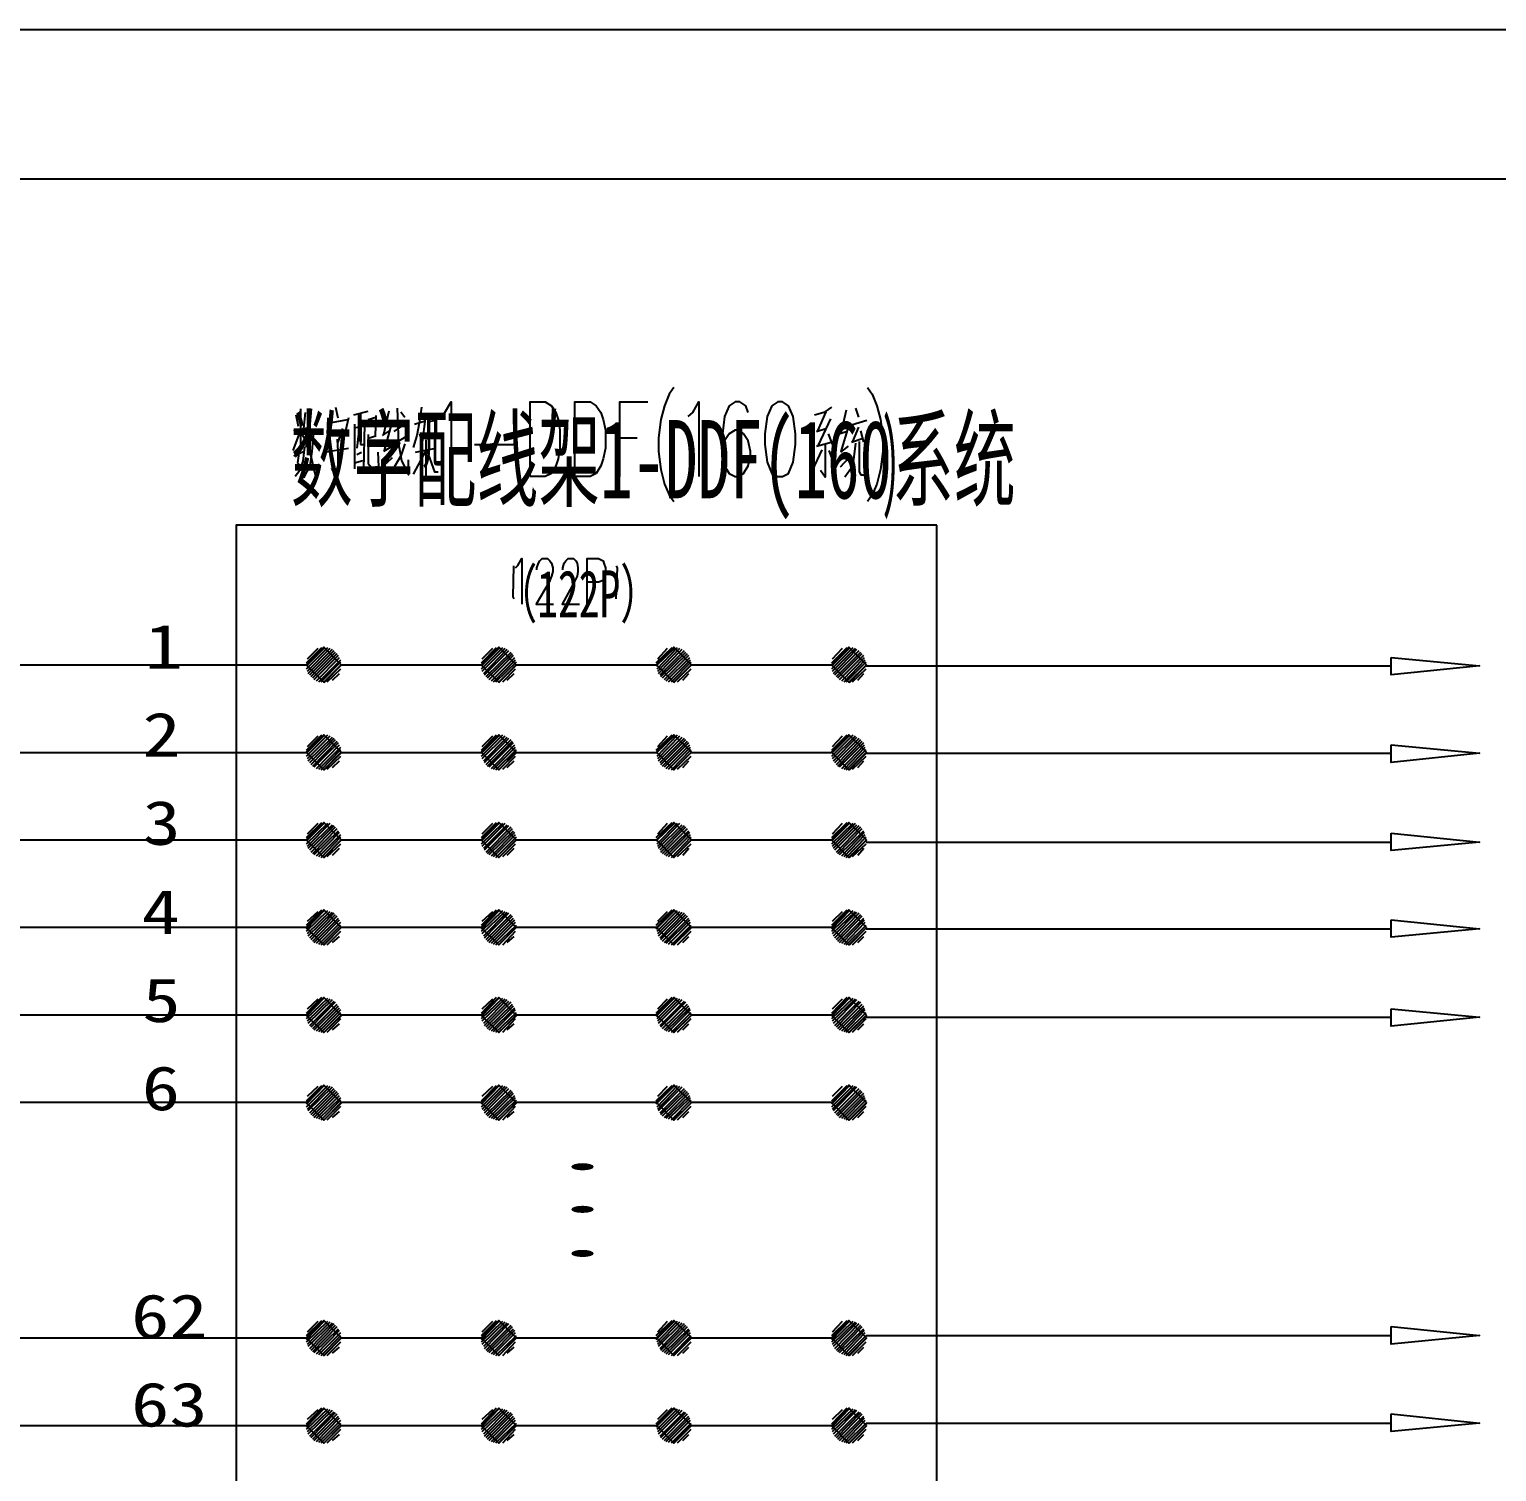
# Model space of a CAD drawing. Header units: metres. Extents: x 17 to 1757, y 17 to 1207.
# Drawn here: x 1139.8 to 1417.8, y 934.3 to 1207.4 of the extents above; entities that cross this region are included whole.
import ezdxf

# ---------------------------------------------------------------- set-up
doc = ezdxf.new("R2010")
doc.units = ezdxf.units.M
for name, color, linetype in [('LINES', 7, 'Continuous'), ('POLYLINES', 4, 'Continuous'), ('RECTS', 7, 'Continuous'), ('TEXTS', 3, 'Continuous')]:
    doc.layers.add(name, color=color, linetype=linetype)

msp = doc.modelspace()

# ---------------------------------------------------------------- linework, layer by layer
at = {"layer": 'LINES'}
for p, q in [((1672.37, 1179.07), (87.79, 1179.07)), ((1190.33, 1134.43), (1190.76, 1132.27)), ((1191.19, 1135.58), (1191.19, 1128.82)), ((1192.06, 1134.86), (1191.77, 1131.84)), ((1197.82, 1135.87), (1198.25, 1133.86)), ((1201.27, 1134.43), (1204.01, 1135.15)), ((1202.57, 1134.58), (1202.57, 1128.82)), ((1205.45, 1134.29), (1205.3, 1130.4)), ((1207.9, 1135.15), (1206.89, 1130.69)), ((1210.2, 1135.01), (1210.92, 1134)), ((1214.09, 1135.87), (1213.66, 1132.85)), ((1288.54, 1134.43), (1290.55, 1135.01)), ((1290.7, 1135.01), (1289.11, 1131.41)), ((1290.55, 1135.01), (1291.85, 1135.87)), ((1294.58, 1135.3), (1293.58, 1130.98)), ((1296.31, 1135.73), (1296.89, 1134)), ((1191.19, 1131.55), (1189.75, 1127.66)), ((1189.9, 1131.41), (1192.49, 1131.98)), ((1192.78, 1130.98), (1194.36, 1131.41)), ((1196.38, 1133.86), (1196.23, 1130.83)), ((1196.38, 1132.85), (1200.12, 1133.57)), ((1196.66, 1130.83), (1198.97, 1131.41)), ((1199.11, 1131.84), (1198.25, 1129.25)), ((1200.26, 1133.86), (1199.69, 1131.41)), ((1201.42, 1132.7), (1201.42, 1124.21)), ((1201.42, 1131.98), (1203.29, 1132.42)), ((1203.29, 1132.7), (1203.14, 1124.06)), ((1204.01, 1133.57), (1205.45, 1134)), ((1206.74, 1130.54), (1208.04, 1131.41)), ((1208.33, 1132.56), (1207.03, 1127.66)), ((1208.9, 1131.26), (1210.92, 1132.7)), ((1212.79, 1132.7), (1214.81, 1133.28)), ((1215.38, 1134), (1215.38, 1129.68)), ((1215.38, 1133.14), (1216.68, 1133.42)), ((1216.82, 1133.86), (1216.68, 1130.69)), ((1288.97, 1131.26), (1290.7, 1131.84)), ((1291.56, 1133.71), (1289.26, 1128.67)), ((1295.02, 1132.27), (1293.58, 1127.52)), ((1295.59, 1132.56), (1298.47, 1133.42)), ((1296.89, 1132.13), (1295.74, 1129.39)), ((1297.9, 1129.25), (1297.32, 1131.41)), ((1191.19, 1131.26), (1192.2, 1129.39)), ((1202.57, 1128.82), (1203.14, 1128.82)), ((1205.45, 1130.4), (1204.01, 1129.97)), ((1208.9, 1128.96), (1211.06, 1130.26)), ((1214.95, 1129.68), (1214.95, 1122.62)), ((1216.82, 1130.69), (1215.38, 1130.4)), ((1224.17, 1128.82), (1231.51, 1128.82)), ((1251.67, 1130.11), (1254.98, 1130.11)), ((1288.97, 1128.53), (1291.7, 1129.25)), ((1291.13, 1130.83), (1292.28, 1127.95)), ((1294.73, 1131.26), (1293.43, 1130.83)), ((1295.59, 1129.25), (1297.61, 1129.97)), ((1189.9, 1126.66), (1191.77, 1127.52)), ((1195.66, 1127.38), (1200.26, 1128.1)), ((1201.85, 1126.94), (1202.71, 1127.38)), ((1208.62, 1128.53), (1206.89, 1127.52)), ((1206.89, 1124.78), (1208.62, 1126.37)), ((1214.95, 1127.66), (1212.5, 1123.2)), ((1212.94, 1127.38), (1216.82, 1128.1)), ((1289.98, 1127.81), (1288.1, 1123.92)), ((1291.27, 1127.66), (1292.57, 1124.35)), ((1295.02, 1126.22), (1293.43, 1124.5)), ((1293.58, 1127.38), (1295.02, 1128.53)), ((1201.42, 1125.36), (1203, 1125.79)), ((1311.72, 1113.55), (1178.95, 1113.55)), ((1179.02, 1113.55), (1179.02, 686.52)), ((1311.72, 686.52), (1311.72, 1113.55)), ((1192.34, 1087.49), (1195.22, 1090.37)), ((1192.34, 1086.91), (1195.8, 1090.37)), ((1192.34, 1086.34), (1196.38, 1090.37)), ((1192.49, 1088.21), (1194.5, 1090.22)), ((1192.49, 1085.9), (1196.81, 1090.22)), ((1192.63, 1085.47), (1197.24, 1090.08)), ((1192.92, 1085.18), (1197.53, 1089.79)), ((1225.46, 1087.49), (1228.34, 1090.37)), ((1225.46, 1086.91), (1228.92, 1090.37)), ((1225.46, 1086.34), (1229.5, 1090.37)), ((1225.61, 1088.21), (1227.62, 1090.22)), ((1225.61, 1085.9), (1229.93, 1090.22)), ((1225.9, 1085.47), (1230.36, 1090.08)), ((1226.04, 1085.18), (1230.65, 1089.79)), ((1258.58, 1087.49), (1261.61, 1090.37)), ((1258.58, 1086.91), (1262.18, 1090.37)), ((1258.73, 1086.34), (1262.62, 1090.37)), ((1258.87, 1088.21), (1260.74, 1090.22)), ((1258.87, 1085.9), (1263.05, 1090.22)), ((1259.02, 1085.47), (1263.48, 1090.08)), ((1259.3, 1085.18), (1263.91, 1089.79)), ((1291.85, 1087.49), (1294.73, 1090.37)), ((1291.85, 1086.91), (1295.3, 1090.37)), ((1291.85, 1086.34), (1295.88, 1090.37)), ((1291.99, 1088.21), (1293.86, 1090.22)), ((1291.99, 1085.9), (1296.31, 1090.22)), ((1292.14, 1085.47), (1296.6, 1090.08)), ((1292.42, 1085.18), (1297.03, 1089.79)), ((863.88, 1087.06), (1192.34, 1087.06)), ((1193.21, 1084.9), (1197.82, 1089.5)), ((1193.5, 1084.61), (1198.1, 1089.22)), ((1193.78, 1084.32), (1198.39, 1088.93)), ((1194.22, 1084.03), (1198.54, 1088.5)), ((1194.65, 1083.89), (1198.82, 1088.06)), ((1195.08, 1083.89), (1198.82, 1087.63)), ((1195.66, 1083.74), (1198.97, 1087.06)), ((1198.97, 1087.06), (1225.46, 1087.06)), ((1226.33, 1084.9), (1231.08, 1089.5)), ((1226.62, 1084.61), (1231.37, 1089.22)), ((1226.9, 1084.32), (1231.51, 1088.93)), ((1227.34, 1084.03), (1231.8, 1088.5)), ((1227.77, 1083.89), (1231.94, 1088.06)), ((1228.2, 1083.89), (1232.09, 1087.63)), ((1228.78, 1083.74), (1232.09, 1087.06)), ((1232.09, 1087.06), (1258.58, 1087.06)), ((1259.45, 1084.9), (1264.2, 1089.5)), ((1259.74, 1084.61), (1264.49, 1089.22)), ((1260.17, 1084.32), (1264.78, 1088.93)), ((1260.46, 1084.03), (1264.92, 1088.5)), ((1260.89, 1083.89), (1265.06, 1088.06)), ((1261.46, 1083.89), (1265.21, 1087.63)), ((1261.9, 1083.74), (1265.21, 1087.06)), ((1265.21, 1087.06), (1291.7, 1087.06)), ((1292.71, 1084.9), (1297.32, 1089.5)), ((1293, 1084.61), (1297.61, 1089.22)), ((1293.29, 1084.32), (1297.9, 1088.93)), ((1293.72, 1084.03), (1298.04, 1088.5)), ((1294.15, 1083.89), (1298.18, 1088.06)), ((1294.58, 1083.89), (1298.33, 1087.63)), ((1295.16, 1083.74), (1298.47, 1087.06)), ((1196.23, 1083.89), (1198.82, 1086.34)), ((1197.24, 1084.18), (1198.54, 1085.47)), ((1229.5, 1083.89), (1231.94, 1086.34)), ((1230.36, 1084.18), (1231.66, 1085.47)), ((1262.62, 1083.89), (1265.21, 1086.34)), ((1263.62, 1084.18), (1264.78, 1085.47)), ((1295.74, 1083.89), (1298.33, 1086.34)), ((1296.74, 1084.18), (1297.9, 1085.47)), ((1298.33, 1086.91), (1397.83, 1086.91)), ((1192.34, 1070.93), (1195.22, 1073.81)), ((1192.34, 1070.35), (1195.8, 1073.81)), ((1192.34, 1069.78), (1196.38, 1073.81)), ((1192.49, 1071.65), (1194.5, 1073.66)), ((1192.49, 1069.34), (1196.81, 1073.66)), ((1192.63, 1068.91), (1197.24, 1073.38)), ((1192.92, 1068.62), (1197.53, 1073.23)), ((1225.46, 1070.93), (1228.34, 1073.81)), ((1225.46, 1070.35), (1228.92, 1073.81)), ((1225.46, 1069.78), (1229.5, 1073.81)), ((1225.61, 1071.65), (1227.62, 1073.66)), ((1225.61, 1069.34), (1229.93, 1073.66)), ((1225.9, 1068.91), (1230.36, 1073.38)), ((1226.04, 1068.62), (1230.65, 1073.23)), ((1258.58, 1070.93), (1261.61, 1073.81)), ((1258.58, 1070.35), (1262.18, 1073.81)), ((1258.73, 1069.78), (1262.62, 1073.81)), ((1258.87, 1071.65), (1260.74, 1073.66)), ((1258.87, 1069.34), (1263.05, 1073.66)), ((1259.02, 1068.91), (1263.48, 1073.38)), ((1259.3, 1068.62), (1263.91, 1073.23)), ((1291.85, 1070.93), (1294.73, 1073.81)), ((1291.85, 1070.35), (1295.3, 1073.81)), ((1291.85, 1069.78), (1295.88, 1073.81)), ((1291.99, 1071.65), (1293.86, 1073.66)), ((1291.99, 1069.34), (1296.31, 1073.66)), ((1292.14, 1068.91), (1296.6, 1073.38)), ((1292.42, 1068.62), (1297.03, 1073.23)), ((863.88, 1070.5), (1192.34, 1070.5)), ((1193.21, 1068.19), (1197.82, 1072.94)), ((1193.5, 1067.9), (1198.1, 1072.66)), ((1193.78, 1067.76), (1198.39, 1072.37)), ((1194.22, 1067.47), (1198.54, 1071.94)), ((1194.65, 1067.33), (1198.82, 1071.5)), ((1195.08, 1067.18), (1198.82, 1071.07)), ((1195.66, 1067.18), (1198.97, 1070.5)), ((1198.97, 1070.5), (1225.46, 1070.5)), ((1226.33, 1068.19), (1231.08, 1072.94)), ((1226.62, 1067.9), (1231.37, 1072.66)), ((1226.9, 1067.76), (1231.51, 1072.37)), ((1227.34, 1067.47), (1231.8, 1071.94)), ((1227.77, 1067.33), (1231.94, 1071.5)), ((1228.2, 1067.18), (1232.09, 1071.07)), ((1228.78, 1067.18), (1232.09, 1070.5)), ((1232.09, 1070.5), (1258.58, 1070.5)), ((1259.45, 1068.19), (1264.2, 1072.94)), ((1259.74, 1067.9), (1264.49, 1072.66)), ((1260.17, 1067.76), (1264.78, 1072.37)), ((1260.46, 1067.47), (1264.92, 1071.94)), ((1260.89, 1067.33), (1265.06, 1071.5)), ((1261.46, 1067.18), (1265.21, 1071.07)), ((1261.9, 1067.18), (1265.21, 1070.5)), ((1265.21, 1070.5), (1291.7, 1070.5)), ((1292.71, 1068.19), (1297.32, 1072.94)), ((1293, 1067.9), (1297.61, 1072.66)), ((1293.29, 1067.76), (1297.9, 1072.37)), ((1293.72, 1067.47), (1298.04, 1071.94)), ((1294.15, 1067.33), (1298.18, 1071.5)), ((1294.58, 1067.18), (1298.33, 1071.07)), ((1295.16, 1067.18), (1298.47, 1070.5)), ((1298.33, 1070.35), (1397.83, 1070.35)), ((1196.23, 1067.33), (1198.82, 1069.78)), ((1197.24, 1067.62), (1198.54, 1068.91)), ((1229.5, 1067.33), (1231.94, 1069.78)), ((1230.36, 1067.62), (1231.66, 1068.91)), ((1262.62, 1067.33), (1265.21, 1069.78)), ((1263.62, 1067.62), (1264.78, 1068.91)), ((1295.74, 1067.33), (1298.33, 1069.78)), ((1296.74, 1067.62), (1297.9, 1068.91)), ((1192.34, 1054.37), (1195.22, 1057.25)), ((1192.34, 1053.79), (1195.8, 1057.25)), ((1192.34, 1053.22), (1196.38, 1057.1)), ((1192.49, 1055.09), (1194.5, 1057.1)), ((1192.49, 1052.78), (1196.81, 1057.1)), ((1192.63, 1052.35), (1197.24, 1056.82)), ((1192.92, 1052.06), (1197.53, 1056.67)), ((1193.21, 1051.63), (1197.82, 1056.38)), ((1225.46, 1054.37), (1228.34, 1057.25)), ((1225.46, 1053.79), (1228.92, 1057.25)), ((1225.46, 1053.22), (1229.5, 1057.1)), ((1225.61, 1055.09), (1227.62, 1057.1)), ((1225.61, 1052.78), (1229.93, 1057.1)), ((1225.9, 1052.35), (1230.36, 1056.82)), ((1226.04, 1052.06), (1230.65, 1056.67)), ((1226.33, 1051.63), (1231.08, 1056.38)), ((1258.58, 1054.37), (1261.61, 1057.25)), ((1258.58, 1053.79), (1262.18, 1057.25)), ((1258.73, 1053.22), (1262.62, 1057.1)), ((1258.87, 1055.09), (1260.74, 1057.1)), ((1258.87, 1052.78), (1263.05, 1057.1)), ((1259.02, 1052.35), (1263.48, 1056.82)), ((1259.3, 1052.06), (1263.91, 1056.67)), ((1259.45, 1051.63), (1264.2, 1056.38)), ((1291.85, 1054.37), (1294.73, 1057.25)), ((1291.85, 1053.79), (1295.3, 1057.25)), ((1291.85, 1053.22), (1295.88, 1057.1)), ((1291.99, 1055.09), (1293.86, 1057.1)), ((1291.99, 1052.78), (1296.31, 1057.1)), ((1292.14, 1052.35), (1296.6, 1056.82)), ((1292.42, 1052.06), (1297.03, 1056.67)), ((1292.71, 1051.63), (1297.32, 1056.38)), ((863.88, 1053.94), (1192.34, 1053.94)), ((1193.5, 1051.34), (1198.1, 1056.1)), ((1193.78, 1051.2), (1198.39, 1055.66)), ((1194.22, 1050.91), (1198.54, 1055.38)), ((1194.65, 1050.77), (1198.82, 1054.94)), ((1195.08, 1050.62), (1198.82, 1054.51)), ((1195.66, 1050.62), (1198.97, 1053.94)), ((1198.97, 1053.94), (1225.46, 1053.94)), ((1226.62, 1051.34), (1231.37, 1056.1)), ((1226.9, 1051.2), (1231.51, 1055.66)), ((1227.34, 1050.91), (1231.8, 1055.38)), ((1227.77, 1050.77), (1231.94, 1054.94)), ((1228.2, 1050.62), (1232.09, 1054.51)), ((1228.78, 1050.62), (1232.09, 1053.94)), ((1232.09, 1053.94), (1258.58, 1053.94)), ((1259.74, 1051.34), (1264.49, 1056.1)), ((1260.17, 1051.2), (1264.78, 1055.66)), ((1260.46, 1050.91), (1264.92, 1055.38)), ((1260.89, 1050.77), (1265.06, 1054.94)), ((1261.46, 1050.62), (1265.21, 1054.51)), ((1261.9, 1050.62), (1265.21, 1053.94)), ((1265.21, 1053.94), (1291.7, 1053.94)), ((1293, 1051.34), (1297.61, 1056.1)), ((1293.29, 1051.2), (1297.9, 1055.66)), ((1293.72, 1050.91), (1298.04, 1055.38)), ((1294.15, 1050.77), (1298.18, 1054.94)), ((1294.58, 1050.62), (1298.33, 1054.51)), ((1295.16, 1050.62), (1298.47, 1053.94)), ((1196.23, 1050.77), (1198.82, 1053.22)), ((1197.24, 1051.06), (1198.54, 1052.35)), ((1229.5, 1050.77), (1231.94, 1053.22)), ((1230.36, 1051.06), (1231.66, 1052.35)), ((1262.62, 1050.77), (1265.21, 1053.22)), ((1263.62, 1051.06), (1264.78, 1052.35)), ((1295.74, 1050.77), (1298.33, 1053.22)), ((1296.74, 1051.06), (1297.9, 1052.35)), ((1298.33, 1053.5), (1397.83, 1053.5)), ((1192.34, 1037.81), (1195.22, 1040.69)), ((1192.34, 1037.09), (1195.8, 1040.69)), ((1192.34, 1036.66), (1196.38, 1040.54)), ((1192.49, 1038.53), (1194.5, 1040.4)), ((1192.49, 1036.22), (1196.81, 1040.4)), ((1192.63, 1035.79), (1197.24, 1040.26)), ((1192.92, 1035.36), (1197.53, 1040.11)), ((1193.21, 1035.07), (1197.82, 1039.82)), ((1225.46, 1037.81), (1228.34, 1040.69)), ((1225.46, 1037.09), (1228.92, 1040.69)), ((1225.46, 1036.66), (1229.5, 1040.54)), ((1225.61, 1038.53), (1227.62, 1040.4)), ((1225.61, 1036.22), (1229.93, 1040.4)), ((1225.9, 1035.79), (1230.36, 1040.26)), ((1226.04, 1035.36), (1230.65, 1040.11)), ((1226.33, 1035.07), (1231.08, 1039.82)), ((1258.58, 1037.81), (1261.61, 1040.69)), ((1258.58, 1037.09), (1262.18, 1040.69)), ((1258.73, 1036.66), (1262.62, 1040.54)), ((1258.87, 1038.53), (1260.74, 1040.4)), ((1258.87, 1036.22), (1263.05, 1040.4)), ((1259.02, 1035.79), (1263.48, 1040.26)), ((1259.3, 1035.36), (1263.91, 1040.11)), ((1259.45, 1035.07), (1264.2, 1039.82)), ((1291.85, 1037.81), (1294.73, 1040.69)), ((1291.85, 1037.09), (1295.3, 1040.69)), ((1291.85, 1036.66), (1295.88, 1040.54)), ((1291.99, 1038.53), (1293.86, 1040.4)), ((1291.99, 1036.22), (1296.31, 1040.4)), ((1292.14, 1035.79), (1296.6, 1040.26)), ((1292.42, 1035.36), (1297.03, 1040.11)), ((1292.71, 1035.07), (1297.32, 1039.82)), ((863.88, 1037.38), (1192.34, 1037.38)), ((1193.5, 1034.78), (1198.1, 1039.54)), ((1193.78, 1034.5), (1198.39, 1039.1)), ((1194.22, 1034.35), (1198.54, 1038.82)), ((1194.65, 1034.21), (1198.82, 1038.38)), ((1195.08, 1034.06), (1198.82, 1037.81)), ((1195.66, 1034.06), (1198.97, 1037.38)), ((1198.97, 1037.38), (1225.46, 1037.38)), ((1226.62, 1034.78), (1231.37, 1039.54)), ((1226.9, 1034.5), (1231.51, 1039.1)), ((1227.34, 1034.35), (1231.8, 1038.82)), ((1227.77, 1034.21), (1231.94, 1038.38)), ((1228.2, 1034.06), (1232.09, 1037.81)), ((1228.78, 1034.06), (1232.09, 1037.38)), ((1232.09, 1037.38), (1258.58, 1037.38)), ((1259.74, 1034.78), (1264.49, 1039.54)), ((1260.17, 1034.5), (1264.78, 1039.1)), ((1260.46, 1034.35), (1264.92, 1038.82)), ((1260.89, 1034.21), (1265.06, 1038.38)), ((1261.46, 1034.06), (1265.21, 1037.81)), ((1261.9, 1034.06), (1265.21, 1037.38)), ((1265.21, 1037.38), (1291.7, 1037.38)), ((1293, 1034.78), (1297.61, 1039.54)), ((1293.29, 1034.5), (1297.9, 1039.1)), ((1293.72, 1034.35), (1298.04, 1038.82)), ((1294.15, 1034.21), (1298.18, 1038.38)), ((1294.58, 1034.06), (1298.33, 1037.81)), ((1295.16, 1034.06), (1298.47, 1037.38)), ((1298.33, 1037.09), (1397.83, 1037.09)), ((1196.23, 1034.06), (1198.82, 1036.66)), ((1197.24, 1034.5), (1198.54, 1035.65)), ((1229.5, 1034.06), (1231.94, 1036.66)), ((1230.36, 1034.5), (1231.66, 1035.65)), ((1262.62, 1034.06), (1265.21, 1036.66)), ((1263.62, 1034.5), (1264.78, 1035.65)), ((1295.74, 1034.06), (1298.33, 1036.66)), ((1296.74, 1034.5), (1297.9, 1035.65)), ((1192.34, 1021.1), (1195.22, 1024.13)), ((1192.34, 1020.53), (1195.8, 1024.13)), ((1192.34, 1020.1), (1196.38, 1023.98)), ((1192.49, 1021.97), (1194.5, 1023.84)), ((1192.49, 1019.66), (1196.81, 1023.84)), ((1192.63, 1019.23), (1197.24, 1023.7)), ((1192.92, 1018.8), (1197.53, 1023.41)), ((1193.21, 1018.51), (1197.82, 1023.26)), ((1225.46, 1021.1), (1228.34, 1024.13)), ((1225.46, 1020.53), (1228.92, 1024.13)), ((1225.46, 1020.1), (1229.5, 1023.98)), ((1225.61, 1021.97), (1227.62, 1023.84)), ((1225.61, 1019.66), (1229.93, 1023.84)), ((1225.9, 1019.23), (1230.36, 1023.7)), ((1226.04, 1018.8), (1230.65, 1023.41)), ((1226.33, 1018.51), (1231.08, 1023.26)), ((1258.58, 1021.1), (1261.61, 1024.13)), ((1258.58, 1020.53), (1262.18, 1024.13)), ((1258.73, 1020.1), (1262.62, 1023.98)), ((1258.87, 1021.97), (1260.74, 1023.84)), ((1258.87, 1019.66), (1263.05, 1023.84)), ((1259.02, 1019.23), (1263.48, 1023.7)), ((1259.3, 1018.8), (1263.91, 1023.41)), ((1259.45, 1018.51), (1264.2, 1023.26)), ((1291.85, 1021.1), (1294.73, 1024.13)), ((1291.85, 1020.53), (1295.3, 1024.13)), ((1291.85, 1020.1), (1295.88, 1023.98)), ((1291.99, 1021.97), (1293.86, 1023.84)), ((1291.99, 1019.66), (1296.31, 1023.84)), ((1292.14, 1019.23), (1296.6, 1023.7)), ((1292.42, 1018.8), (1297.03, 1023.41)), ((1292.71, 1018.51), (1297.32, 1023.26)), ((863.88, 1020.82), (1192.34, 1020.82)), ((1193.5, 1018.22), (1198.1, 1022.83)), ((1193.78, 1017.94), (1198.39, 1022.54)), ((1194.22, 1017.79), (1198.54, 1022.11)), ((1194.65, 1017.65), (1198.82, 1021.82)), ((1195.08, 1017.5), (1198.82, 1021.25)), ((1195.66, 1017.5), (1198.97, 1020.67)), ((1198.97, 1020.82), (1225.46, 1020.82)), ((1226.62, 1018.22), (1231.37, 1022.83)), ((1226.9, 1017.94), (1231.51, 1022.54)), ((1227.34, 1017.79), (1231.8, 1022.11)), ((1227.77, 1017.65), (1231.94, 1021.82)), ((1228.2, 1017.5), (1232.09, 1021.25)), ((1228.78, 1017.5), (1232.09, 1020.67)), ((1232.09, 1020.82), (1258.58, 1020.82)), ((1259.74, 1018.22), (1264.49, 1022.83)), ((1260.17, 1017.94), (1264.78, 1022.54)), ((1260.46, 1017.79), (1264.92, 1022.11)), ((1260.89, 1017.65), (1265.06, 1021.82)), ((1261.46, 1017.5), (1265.21, 1021.25)), ((1261.9, 1017.5), (1265.21, 1020.67)), ((1265.21, 1020.82), (1291.7, 1020.82)), ((1293, 1018.22), (1297.61, 1022.83)), ((1293.29, 1017.94), (1297.9, 1022.54)), ((1293.72, 1017.79), (1298.04, 1022.11)), ((1294.15, 1017.65), (1298.18, 1021.82)), ((1294.58, 1017.5), (1298.33, 1021.25)), ((1295.16, 1017.5), (1298.47, 1020.67)), ((1298.33, 1020.38), (1397.83, 1020.38)), ((1196.23, 1017.5), (1198.82, 1020.1)), ((1197.24, 1017.94), (1198.54, 1019.09)), ((1229.5, 1017.5), (1231.94, 1020.1)), ((1230.36, 1017.94), (1231.66, 1019.09)), ((1262.62, 1017.5), (1265.21, 1020.1)), ((1263.62, 1017.94), (1264.78, 1019.09)), ((1295.74, 1017.5), (1298.33, 1020.1)), ((1296.74, 1017.94), (1297.9, 1019.09)), ((1192.34, 1003.97), (1195.8, 1007.57)), ((1192.34, 1004.54), (1195.22, 1007.42)), ((1192.34, 1003.39), (1196.38, 1007.42)), ((1192.49, 1005.41), (1194.5, 1007.28)), ((1192.49, 1002.96), (1196.81, 1007.28)), ((1192.63, 1002.67), (1197.24, 1007.14)), ((1192.92, 1002.24), (1197.53, 1006.85)), ((1193.21, 1001.95), (1197.82, 1006.56)), ((1225.46, 1003.97), (1228.92, 1007.57)), ((1225.46, 1004.54), (1228.34, 1007.42)), ((1225.46, 1003.39), (1229.5, 1007.42)), ((1225.61, 1005.41), (1227.62, 1007.28)), ((1225.61, 1002.96), (1229.93, 1007.28)), ((1225.9, 1002.67), (1230.36, 1007.14)), ((1226.04, 1002.24), (1230.65, 1006.85)), ((1226.33, 1001.95), (1231.08, 1006.56)), ((1258.58, 1003.97), (1262.18, 1007.57)), ((1258.58, 1004.54), (1261.61, 1007.42)), ((1258.73, 1003.39), (1262.62, 1007.42)), ((1258.87, 1005.41), (1260.74, 1007.28)), ((1258.87, 1002.96), (1263.05, 1007.28)), ((1259.02, 1002.67), (1263.48, 1007.14)), ((1259.3, 1002.24), (1263.91, 1006.85)), ((1259.45, 1001.95), (1264.2, 1006.56)), ((1291.85, 1003.97), (1295.3, 1007.57)), ((1291.85, 1004.54), (1294.73, 1007.42)), ((1291.85, 1003.39), (1295.88, 1007.42)), ((1291.99, 1005.41), (1293.86, 1007.28)), ((1291.99, 1002.96), (1296.31, 1007.28)), ((1292.14, 1002.67), (1296.6, 1007.14)), ((1292.42, 1002.24), (1297.03, 1006.85)), ((1292.71, 1001.95), (1297.32, 1006.56)), ((863.88, 1004.26), (1192.34, 1004.26)), ((1193.5, 1001.66), (1198.1, 1006.27)), ((1193.78, 1001.38), (1198.39, 1005.98)), ((1194.22, 1001.23), (1198.54, 1005.55)), ((1194.65, 1001.09), (1198.82, 1005.12)), ((1195.08, 1000.94), (1198.82, 1004.69)), ((1195.66, 1000.94), (1198.97, 1004.11)), ((1196.23, 1000.94), (1198.82, 1003.54)), ((1198.97, 1004.26), (1225.46, 1004.26)), ((1226.62, 1001.66), (1231.37, 1006.27)), ((1226.9, 1001.38), (1231.51, 1005.98)), ((1227.34, 1001.23), (1231.8, 1005.55)), ((1227.77, 1001.09), (1231.94, 1005.12)), ((1228.2, 1000.94), (1232.09, 1004.69)), ((1228.78, 1000.94), (1232.09, 1004.11)), ((1229.5, 1000.94), (1231.94, 1003.54)), ((1232.09, 1004.26), (1258.58, 1004.26)), ((1259.74, 1001.66), (1264.49, 1006.27)), ((1260.17, 1001.38), (1264.78, 1005.98)), ((1260.46, 1001.23), (1264.92, 1005.55)), ((1260.89, 1001.09), (1265.06, 1005.12)), ((1261.46, 1000.94), (1265.21, 1004.69)), ((1261.9, 1000.94), (1265.21, 1004.11)), ((1262.62, 1000.94), (1265.21, 1003.54)), ((1265.21, 1004.26), (1291.7, 1004.26)), ((1293, 1001.66), (1297.61, 1006.27)), ((1293.29, 1001.38), (1297.9, 1005.98)), ((1293.72, 1001.23), (1298.04, 1005.55)), ((1294.15, 1001.09), (1298.18, 1005.12)), ((1294.58, 1000.94), (1298.33, 1004.69)), ((1295.16, 1000.94), (1298.47, 1004.11)), ((1295.74, 1000.94), (1298.33, 1003.54)), ((1197.24, 1001.38), (1198.54, 1002.53)), ((1230.36, 1001.38), (1231.66, 1002.53)), ((1263.62, 1001.38), (1264.78, 1002.53)), ((1296.74, 1001.38), (1297.9, 1002.53)), ((1192.34, 960.05), (1195.22, 962.93)), ((1192.34, 959.33), (1195.8, 962.93)), ((1192.34, 958.9), (1196.38, 962.78)), ((1192.49, 960.77), (1194.5, 962.78)), ((1192.49, 958.46), (1196.81, 962.64)), ((1192.63, 958.03), (1197.24, 962.5)), ((1192.92, 957.6), (1197.53, 962.35)), ((1193.21, 957.31), (1197.82, 962.06)), ((1225.46, 960.05), (1228.34, 962.93)), ((1225.46, 959.33), (1228.92, 962.93)), ((1225.46, 958.9), (1229.5, 962.78)), ((1225.61, 960.77), (1227.62, 962.78)), ((1225.61, 958.46), (1229.93, 962.64)), ((1225.9, 958.03), (1230.36, 962.5)), ((1226.04, 957.6), (1230.65, 962.35)), ((1226.33, 957.31), (1231.08, 962.06)), ((1258.58, 960.05), (1261.61, 962.93)), ((1258.58, 959.33), (1262.18, 962.93)), ((1258.73, 958.9), (1262.62, 962.78)), ((1258.87, 960.77), (1260.74, 962.78)), ((1258.87, 958.46), (1263.05, 962.64)), ((1259.02, 958.03), (1263.48, 962.5)), ((1259.3, 957.6), (1263.91, 962.35)), ((1259.45, 957.31), (1264.2, 962.06)), ((1291.85, 960.05), (1294.73, 962.93)), ((1291.85, 959.33), (1295.3, 962.93)), ((1291.85, 958.9), (1295.88, 962.78)), ((1291.99, 960.77), (1293.86, 962.78)), ((1291.99, 958.46), (1296.31, 962.64)), ((1292.14, 958.03), (1296.6, 962.5)), ((1292.42, 957.6), (1297.03, 962.35)), ((1292.71, 957.31), (1297.32, 962.06)), ((863.88, 959.62), (1192.34, 959.62)), ((1193.5, 957.02), (1198.1, 961.78)), ((1193.78, 956.88), (1198.39, 961.34)), ((1194.22, 956.59), (1198.54, 961.06)), ((1194.65, 956.45), (1198.82, 960.62)), ((1195.08, 956.3), (1198.82, 960.05)), ((1195.66, 956.3), (1198.97, 959.62)), ((1198.97, 959.62), (1225.46, 959.62)), ((1226.62, 957.02), (1231.37, 961.78)), ((1226.9, 956.88), (1231.51, 961.34)), ((1227.34, 956.59), (1231.8, 961.06)), ((1227.77, 956.45), (1231.94, 960.62)), ((1228.2, 956.3), (1232.09, 960.05)), ((1228.78, 956.3), (1232.09, 959.62)), ((1232.09, 959.62), (1258.58, 959.62)), ((1259.74, 957.02), (1264.49, 961.78)), ((1260.17, 956.88), (1264.78, 961.34)), ((1260.46, 956.59), (1264.92, 961.06)), ((1260.89, 956.45), (1265.06, 960.62)), ((1261.46, 956.3), (1265.21, 960.05)), ((1261.9, 956.3), (1265.21, 959.62)), ((1265.21, 959.62), (1291.7, 959.62)), ((1293, 957.02), (1297.61, 961.78)), ((1293.29, 956.88), (1297.9, 961.34)), ((1293.72, 956.59), (1298.04, 961.06)), ((1294.15, 956.45), (1298.18, 960.62)), ((1294.58, 956.3), (1298.33, 960.05)), ((1295.16, 956.3), (1298.47, 959.62)), ((1298.33, 960.05), (1397.83, 960.05)), ((1196.23, 956.3), (1198.82, 958.9)), ((1197.24, 956.74), (1198.54, 957.89)), ((1229.5, 956.3), (1231.94, 958.9)), ((1230.36, 956.74), (1231.66, 957.89)), ((1262.62, 956.3), (1265.21, 958.9)), ((1263.62, 956.74), (1264.78, 957.89)), ((1295.74, 956.3), (1298.33, 958.9)), ((1296.74, 956.74), (1297.9, 957.89)), ((1192.34, 943.34), (1195.22, 946.37)), ((1192.34, 942.77), (1195.8, 946.37)), ((1192.34, 942.34), (1196.38, 946.22)), ((1192.49, 944.21), (1194.5, 946.08)), ((1192.49, 941.9), (1196.81, 946.08)), ((1192.63, 941.47), (1197.24, 945.94)), ((1192.92, 941.04), (1197.53, 945.65)), ((1193.21, 940.75), (1197.82, 945.5)), ((1193.5, 940.46), (1198.1, 945.22)), ((1225.46, 943.34), (1228.34, 946.37)), ((1225.46, 942.77), (1228.92, 946.37)), ((1225.46, 942.34), (1229.5, 946.22)), ((1225.61, 944.21), (1227.62, 946.08)), ((1225.61, 941.9), (1229.93, 946.08)), ((1225.9, 941.47), (1230.36, 945.94)), ((1226.04, 941.04), (1230.65, 945.65)), ((1226.33, 940.75), (1231.08, 945.5)), ((1226.62, 940.46), (1231.37, 945.22)), ((1258.58, 943.34), (1261.61, 946.37)), ((1258.58, 942.77), (1262.18, 946.37)), ((1258.73, 942.34), (1262.62, 946.22)), ((1258.87, 944.21), (1260.74, 946.08)), ((1258.87, 941.9), (1263.05, 946.08)), ((1259.02, 941.47), (1263.48, 945.94)), ((1259.3, 941.04), (1263.91, 945.65)), ((1259.45, 940.75), (1264.2, 945.5)), ((1259.74, 940.46), (1264.49, 945.22)), ((1291.85, 943.34), (1294.73, 946.37)), ((1291.85, 942.77), (1295.3, 946.37)), ((1291.85, 942.34), (1295.88, 946.22)), ((1291.99, 944.21), (1293.86, 946.08)), ((1291.99, 941.9), (1296.31, 946.08)), ((1292.14, 941.47), (1296.6, 945.94)), ((1292.42, 941.04), (1297.03, 945.65)), ((1292.71, 940.75), (1297.32, 945.5)), ((1293, 940.46), (1297.61, 945.22)), ((863.88, 943.06), (1192.34, 943.06)), ((1193.78, 940.18), (1198.39, 944.78)), ((1194.22, 940.03), (1198.54, 944.5)), ((1194.65, 939.89), (1198.82, 944.06)), ((1195.08, 939.74), (1198.82, 943.49)), ((1195.66, 939.74), (1198.97, 943.06)), ((1198.97, 943.06), (1225.46, 943.06)), ((1226.9, 940.18), (1231.51, 944.78)), ((1227.34, 940.03), (1231.8, 944.5)), ((1227.77, 939.89), (1231.94, 944.06)), ((1228.2, 939.74), (1232.09, 943.49)), ((1228.78, 939.74), (1232.09, 943.06)), ((1232.09, 943.06), (1258.58, 943.06)), ((1260.17, 940.18), (1264.78, 944.78)), ((1260.46, 940.03), (1264.92, 944.5)), ((1260.89, 939.89), (1265.06, 944.06)), ((1261.46, 939.74), (1265.21, 943.49)), ((1261.9, 939.74), (1265.21, 943.06)), ((1265.21, 943.06), (1291.7, 943.06)), ((1293.29, 940.18), (1297.9, 944.78)), ((1293.72, 940.03), (1298.04, 944.5)), ((1294.15, 939.89), (1298.18, 944.06)), ((1294.58, 939.74), (1298.33, 943.49)), ((1295.16, 939.74), (1298.47, 943.06)), ((1298.33, 943.49), (1397.83, 943.49)), ((1196.23, 939.74), (1198.82, 942.34)), ((1197.24, 940.18), (1198.54, 941.33)), ((1229.5, 939.74), (1231.94, 942.34)), ((1230.36, 940.18), (1231.66, 941.33)), ((1262.62, 939.74), (1265.21, 942.34)), ((1263.62, 940.18), (1264.78, 941.33)), ((1295.74, 939.74), (1298.33, 942.34)), ((1296.74, 940.18), (1297.9, 941.33))]:
    msp.add_line(p, q, dxfattribs=at)
at = {"layer": 'POLYLINES'}
for points in [[(1261.9, 1139.62), (1261.03, 1138.32), (1260.17, 1136.16), (1259.45, 1133.57), (1259.02, 1130.11), (1259.02, 1127.52), (1259.45, 1124.06), (1260.17, 1121.33), (1261.03, 1119.31), (1261.9, 1118.02)], [(1298.62, 1139.62), (1299.48, 1138.32), (1300.34, 1136.16), (1301.06, 1133.57), (1301.5, 1130.11), (1301.5, 1127.52), (1301.06, 1124.06), (1300.34, 1121.33), (1299.48, 1119.31), (1298.62, 1118.02)], [(1193.21, 1135.58), (1192.92, 1132.7), (1192.78, 1130.98), (1192.2, 1128.24)], [(1202.14, 1134.43), (1202.14, 1130.83), (1201.85, 1128.1)], [(1209.48, 1135.73), (1209.77, 1128.96), (1210.34, 1125.79)], [(1217.69, 1134.14), (1218.55, 1134.86), (1219.7, 1136.88), (1219.7, 1122.77)], [(1234.68, 1122.77), (1234.68, 1136.88), (1237.56, 1136.88), (1238.71, 1136.16), (1239.58, 1134.86), (1240.01, 1133.57), (1240.3, 1131.55), (1240.3, 1128.1), (1240.01, 1126.08), (1239.58, 1124.78), (1238.71, 1123.34), (1237.56, 1122.77), (1234.68, 1122.77)], [(1243.18, 1122.77), (1243.18, 1136.88), (1246.06, 1136.88), (1247.21, 1136.16), (1248.07, 1134.86), (1248.5, 1133.57), (1248.94, 1131.55), (1248.94, 1128.1), (1248.5, 1126.08), (1248.07, 1124.78), (1247.21, 1123.34), (1246.06, 1122.77), (1243.18, 1122.77)], [(1251.67, 1122.77), (1251.67, 1136.88), (1257, 1136.88)], [(1264.63, 1134.14), (1265.5, 1134.86), (1266.65, 1136.88), (1266.65, 1122.77)], [(1276.01, 1134.86), (1275.58, 1136.16), (1274.42, 1136.88), (1273.56, 1136.88), (1272.41, 1136.16), (1271.54, 1134.14), (1271.11, 1130.83), (1271.11, 1127.52), (1271.54, 1124.78), (1272.41, 1123.34), (1273.56, 1122.77), (1273.99, 1122.77), (1275.14, 1123.34), (1276.01, 1124.78), (1276.44, 1126.8), (1276.44, 1127.52), (1276.01, 1129.54), (1275.14, 1130.83), (1273.99, 1131.55), (1273.56, 1131.55), (1272.41, 1130.83), (1271.54, 1129.54), (1271.11, 1127.52)], [(1281.62, 1136.88), (1280.47, 1136.16), (1279.61, 1134.14), (1279.18, 1130.83), (1279.18, 1128.82), (1279.61, 1125.5), (1280.47, 1123.34), (1281.62, 1122.77), (1282.49, 1122.77), (1283.64, 1123.34), (1284.5, 1125.5), (1284.94, 1128.82), (1284.94, 1130.83), (1284.5, 1134.14), (1283.64, 1136.16), (1282.49, 1136.88), (1281.62, 1136.88)], [(1213.66, 1132.85), (1213.22, 1130.54), (1212.5, 1128.24)], [(1214.81, 1133.71), (1214.23, 1129.25), (1213.8, 1130.83)], [(1193.64, 1131.26), (1193.35, 1127.52), (1192.92, 1124.78), (1191.77, 1122.48)], [(1192.49, 1129.39), (1193.93, 1123.06), (1194.65, 1123.06)], [(1198.1, 1129.82), (1198.25, 1127.52), (1198.25, 1124.78), (1197.96, 1122.62), (1197.1, 1124.35)], [(1204.01, 1130.69), (1204.01, 1125.22), (1204.58, 1124.5)], [(1210.92, 1128.96), (1210.2, 1126.66), (1208.47, 1123.78)], [(1290.55, 1128.96), (1290.55, 1122.62), (1289.69, 1123.92)], [(1296.31, 1129.1), (1296.02, 1126.51), (1295.74, 1124.64), (1294.3, 1122.62)], [(1297.03, 1129.39), (1297.03, 1123.63), (1297.32, 1123.06), (1298.47, 1123.06), (1298.33, 1125.65)], [(1191.91, 1128.38), (1191.62, 1125.65), (1191.05, 1123.92), (1190.18, 1122.77)], [(1191.05, 1128.53), (1190.62, 1125.36), (1192.06, 1123.92)], [(1204.58, 1124.5), (1206.02, 1124.64), (1205.88, 1127.38)], [(1210.34, 1125.79), (1211.64, 1123.06), (1211.64, 1125.94)], [(1215.1, 1127.66), (1216.54, 1123.63), (1217.26, 1123.63)], [(1231.94, 1105.49), (1232.38, 1105.92), (1233.1, 1107.22), (1233.1, 1098.58)], [(1235.98, 1105.06), (1235.98, 1105.49), (1236.26, 1106.35), (1236.55, 1106.78), (1236.98, 1107.22), (1237.99, 1107.22), (1238.42, 1106.78), (1238.71, 1106.35), (1239, 1105.49), (1239, 1104.77), (1238.71, 1103.9), (1238.28, 1102.75), (1235.83, 1098.58), (1239.14, 1098.58)], [(1240.87, 1105.06), (1240.87, 1105.49), (1241.16, 1106.35), (1241.45, 1106.78), (1241.88, 1107.22), (1242.89, 1107.22), (1243.32, 1106.78), (1243.61, 1106.35), (1243.75, 1105.49), (1243.75, 1104.77), (1243.61, 1103.9), (1243.03, 1102.75), (1240.73, 1098.58), (1244.04, 1098.58)], [(1245.48, 1098.58), (1245.48, 1107.22), (1247.64, 1107.22), (1248.5, 1106.78), (1248.65, 1106.35), (1248.94, 1105.49), (1248.94, 1104.34), (1248.65, 1103.47), (1248.5, 1103.04), (1247.64, 1102.75), (1245.48, 1102.75)], [(1231.54, 1105.82), (1231.39, 1099.95), (1231.6, 1099.62)], [(1250.99, 1099.62), (1251.25, 1105.47), (1251.05, 1105.82)], [(1198.91, 1087.1), (1195.59, 1090.42), (1192.27, 1087.1), (1195.59, 1083.79), (1198.91, 1087.1), (1198.91, 1087.1)], [(1232.07, 1087.1), (1228.76, 1090.42), (1225.44, 1087.1), (1228.76, 1083.79), (1232.07, 1087.1), (1232.07, 1087.1)], [(1265.24, 1087.1), (1261.92, 1090.42), (1258.61, 1087.1), (1261.92, 1083.79), (1265.24, 1087.1), (1265.24, 1087.1)], [(1298.4, 1087.1), (1295.09, 1090.42), (1291.77, 1087.1), (1295.09, 1083.79), (1298.4, 1087.1), (1298.4, 1087.1)], [(1397.83, 1088.5), (1414.54, 1086.91), (1397.83, 1085.18), (1397.83, 1088.5)], [(1397.83, 1088.5), (1414.54, 1086.91), (1397.83, 1085.18), (1397.83, 1088.5)], [(1198.91, 1070.52), (1195.59, 1073.84), (1192.27, 1070.52), (1195.59, 1067.21), (1198.91, 1070.52), (1198.91, 1070.52)], [(1232.07, 1070.52), (1228.76, 1073.84), (1225.44, 1070.52), (1228.76, 1067.21), (1232.07, 1070.52), (1232.07, 1070.52)], [(1265.24, 1070.52), (1261.92, 1073.84), (1258.61, 1070.52), (1261.92, 1067.21), (1265.24, 1070.52), (1265.24, 1070.52)], [(1298.4, 1070.52), (1295.09, 1073.84), (1291.77, 1070.52), (1295.09, 1067.21), (1298.4, 1070.52), (1298.4, 1070.52)], [(1397.83, 1071.94), (1414.54, 1070.35), (1397.83, 1068.62), (1397.83, 1071.94)], [(1397.83, 1071.94), (1414.54, 1070.35), (1397.83, 1068.62), (1397.83, 1071.94)], [(1198.91, 1053.94), (1195.59, 1057.26), (1192.27, 1053.94), (1195.59, 1050.62), (1198.91, 1053.94), (1198.91, 1053.94)], [(1232.07, 1053.94), (1228.76, 1057.26), (1225.44, 1053.94), (1228.76, 1050.62), (1232.07, 1053.94), (1232.07, 1053.94)], [(1265.24, 1053.94), (1261.92, 1057.26), (1258.61, 1053.94), (1261.92, 1050.62), (1265.24, 1053.94), (1265.24, 1053.94)], [(1298.4, 1053.94), (1295.09, 1057.26), (1291.77, 1053.94), (1295.09, 1050.62), (1298.4, 1053.94), (1298.4, 1053.94)], [(1397.83, 1055.23), (1414.54, 1053.5), (1397.83, 1051.92), (1397.83, 1055.23)], [(1397.83, 1055.23), (1414.54, 1053.5), (1397.83, 1051.92), (1397.83, 1055.23)], [(1198.91, 1037.36), (1195.59, 1040.67), (1192.27, 1037.36), (1195.59, 1034.04), (1198.91, 1037.36), (1198.91, 1037.36)], [(1232.07, 1037.36), (1228.76, 1040.67), (1225.44, 1037.36), (1228.76, 1034.04), (1232.07, 1037.36), (1232.07, 1037.36)], [(1265.24, 1037.36), (1261.92, 1040.67), (1258.61, 1037.36), (1261.92, 1034.04), (1265.24, 1037.36), (1265.24, 1037.36)], [(1298.4, 1037.36), (1295.09, 1040.67), (1291.77, 1037.36), (1295.09, 1034.04), (1298.4, 1037.36), (1298.4, 1037.36)], [(1397.83, 1038.82), (1414.54, 1037.09), (1397.83, 1035.5), (1397.83, 1038.82)], [(1397.83, 1038.82), (1414.54, 1037.09), (1397.83, 1035.5), (1397.83, 1038.82)], [(1198.91, 1020.77), (1195.59, 1024.09), (1192.27, 1020.77), (1195.59, 1017.46), (1198.91, 1020.77), (1198.91, 1020.77)], [(1232.07, 1020.77), (1228.76, 1024.09), (1225.44, 1020.77), (1228.76, 1017.46), (1232.07, 1020.77), (1232.07, 1020.77)], [(1265.24, 1020.77), (1261.92, 1024.09), (1258.61, 1020.77), (1261.92, 1017.46), (1265.24, 1020.77), (1265.24, 1020.77)], [(1298.4, 1020.77), (1295.09, 1024.09), (1291.77, 1020.77), (1295.09, 1017.46), (1298.4, 1020.77), (1298.4, 1020.77)], [(1397.83, 1021.97), (1414.54, 1020.38), (1397.83, 1018.66), (1397.83, 1021.97)], [(1397.83, 1021.97), (1414.54, 1020.38), (1397.83, 1018.66), (1397.83, 1021.97)], [(1198.91, 1004.19), (1195.59, 1007.51), (1192.27, 1004.19), (1195.59, 1000.87), (1198.91, 1004.19), (1198.91, 1004.19)], [(1232.07, 1004.19), (1228.76, 1007.51), (1225.44, 1004.19), (1228.76, 1000.87), (1232.07, 1004.19), (1232.07, 1004.19)], [(1265.24, 1004.19), (1261.92, 1007.51), (1258.61, 1004.19), (1261.92, 1000.87), (1265.24, 1004.19), (1265.24, 1004.19)], [(1298.4, 1004.19), (1295.09, 1007.51), (1291.77, 1004.19), (1295.09, 1000.87), (1298.4, 1004.19), (1298.4, 1004.19)], [(1198.91, 959.61), (1195.59, 962.93), (1192.27, 959.61), (1195.59, 956.29), (1198.91, 959.61), (1198.91, 959.61)], [(1232.07, 959.61), (1228.76, 962.93), (1225.44, 959.61), (1228.76, 956.29), (1232.07, 959.61), (1232.07, 959.61)], [(1265.24, 959.61), (1261.92, 962.93), (1258.61, 959.61), (1261.92, 956.29), (1265.24, 959.61), (1265.24, 959.61)], [(1298.4, 959.61), (1295.09, 962.93), (1291.77, 959.61), (1295.09, 956.29), (1298.4, 959.61), (1298.4, 959.61)], [(1397.83, 961.78), (1414.54, 960.05), (1397.83, 958.46), (1397.83, 961.78)], [(1397.83, 961.78), (1414.54, 960.05), (1397.83, 958.46), (1397.83, 961.78)], [(1198.91, 943.03), (1195.59, 946.34), (1192.27, 943.03), (1195.59, 939.71), (1198.91, 943.03), (1198.91, 943.03)], [(1232.07, 943.03), (1228.76, 946.34), (1225.44, 943.03), (1228.76, 939.71), (1232.07, 943.03), (1232.07, 943.03)], [(1265.24, 943.03), (1261.92, 946.34), (1258.61, 943.03), (1261.92, 939.71), (1265.24, 943.03), (1265.24, 943.03)], [(1298.4, 943.03), (1295.09, 946.34), (1291.77, 943.03), (1295.09, 939.71), (1298.4, 943.03), (1298.4, 943.03)], [(1397.83, 945.22), (1414.54, 943.49), (1397.83, 941.9), (1397.83, 945.22)], [(1397.83, 945.22), (1414.54, 943.49), (1397.83, 941.9), (1397.83, 945.22)]]:
    msp.add_lwpolyline(points, dxfattribs=at)
at = {"layer": 'RECTS'}
msp.add_lwpolyline([(16.87, 1207.44), (1700.66, 1207.44), (1700.66, 16.85), (16.87, 16.85)], dxfattribs=at)

# ---------------------------------------------------------------- texts
at = {"layer": 'TEXTS'}
for s, height, width, p in [('数字配线架1-DDF(160系统', 14.85, 0.607692, (1189.32, 1118.61)), (')', 14.85, 0.35005, (1301.21, 1118.61)), ('（122P）', 8.91, 0.64964, (1228.49, 1096.08)), ('1', 8.37, 1.272889, (1161.67, 1086.39)), ('2', 8.37, 1.272889, (1161.24, 1069.69)), ('3', 8.37, 1.272889, (1161.24, 1052.99)), ('4', 8.37, 1.272889, (1161.1, 1036.14)), ('5', 8.37, 1.272889, (1161.24, 1019.43)), ('6', 8.37, 1.272889, (1161.1, 1002.73)), ('.', 7.15, 3.253333, (1236.7, 991.48)), ('.', 7.15, 3.253333, (1236.7, 983.41)), ('.', 7.15, 3.253333, (1236.7, 975.06)), ('62', 8.37, 1.272889, (1159.08, 959.53)), ('63', 8.37, 1.272889, (1159.08, 942.83))]:
    msp.add_text(s, height=height, dxfattribs=dict(at, width=width)).set_placement(p)

doc.saveas('drawing.dxf')
